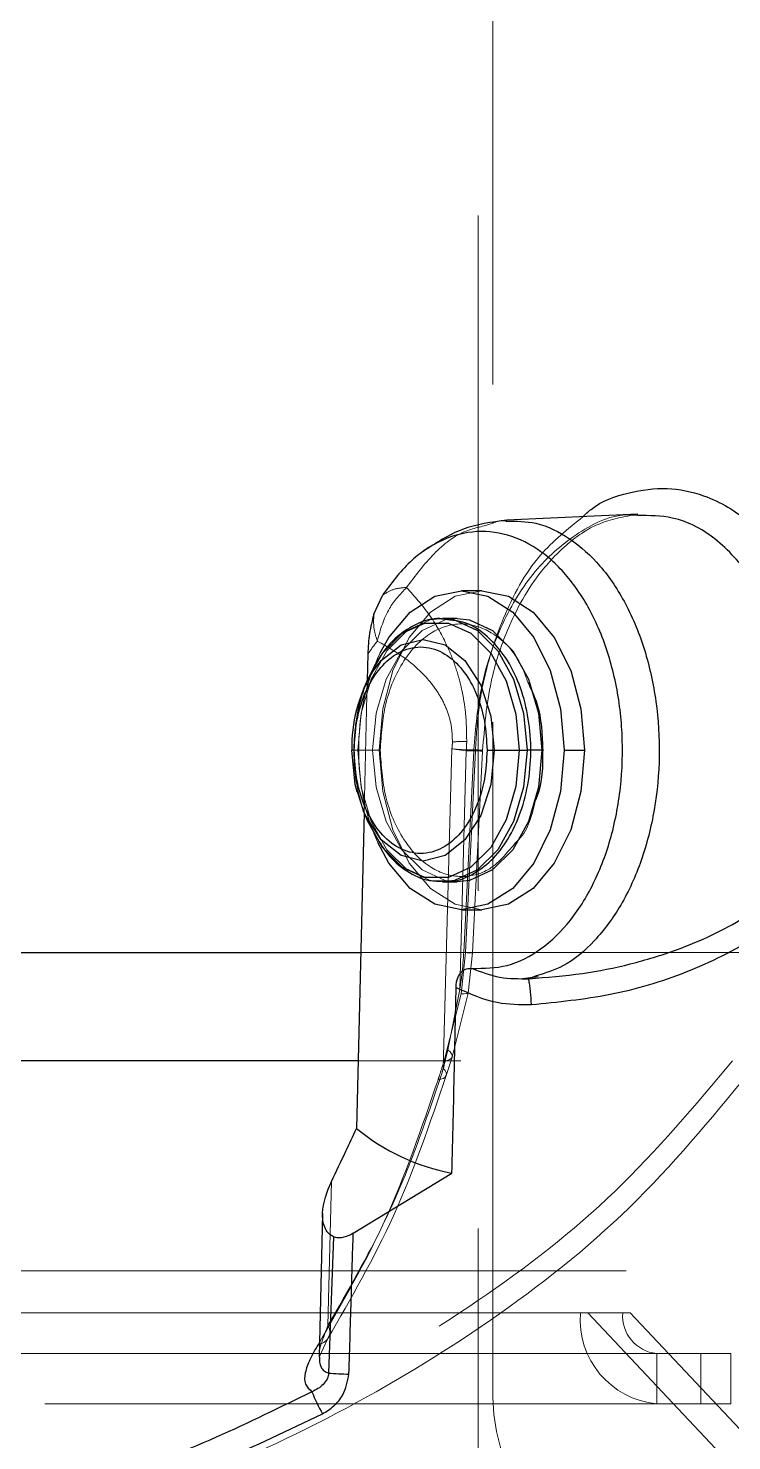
# Model space of a CAD drawing. Header units: millimetres. Extents: x 126 to 938, y 244 to 707.
# Drawn here: x 768.329 to 769.651, y 559.614 to 562.27 of the extents above; entities that cross this region are included whole.
import ezdxf

# ---------------------------------------------------------------- set-up
doc = ezdxf.new("R2010")
doc.units = ezdxf.units.MM
doc.linetypes.add('HIDDEN', pattern=[1.905, 1.27, -0.635])

msp = doc.modelspace()

# ---------------------------------------------------------------- linework, layer by layer
at = {"color": 7, "linetype": 'HIDDEN', "lineweight": 18}
for p, q in [((769.1743, 563.8227), (769.1743, 559.3777)), ((769.1743, 563.8227), (769.1743, 559.3777)), ((769.2022, 559.6952), (769.2022, 563.5052)), ((769.2022, 559.6952), (769.2022, 563.5052)), ((769.1209, 561.1569), (769.1086, 561.1587)), ((768.9658, 561.0434), (768.9599, 560.7952)), ((768.9368, 560.9123), (768.9409, 560.9123)), ((768.9409, 560.9123), (768.948, 560.9123)), ((768.9761, 560.9123), (768.948, 560.9123)), ((768.95, 560.9123), (768.9883, 560.9123)), ((768.9902, 560.9123), (768.9761, 560.9123)), ((769.1089, 560.3136), (769.1251, 560.9151)), ((769.152, 560.9131), (769.1251, 560.9151)), ((769.1251, 560.9151), (769.1519, 560.9114)), ((769.1397, 560.4622), (769.1519, 560.9114)), ((769.1661, 560.9114), (769.1472, 560.5317)), ((769.1503, 560.5317), (769.1692, 560.9114)), ((769.1522, 560.9131), (769.152, 560.9131)), ((769.1662, 560.9131), (769.1522, 560.9131)), ((769.1522, 560.9114), (769.1661, 560.9114)), ((769.1637, 560.531), (769.1826, 560.9107)), ((769.2943, 560.9123), (769.2978, 560.9123)), ((768.9584, 560.7989), (768.9467, 560.8337)), ((769.7348, 560.5317), (767.8837, 560.5317)), ((768.9537, 560.5317), (769.1503, 560.5317)), ((769.1503, 560.5317), (769.1422, 560.4544)), ((769.1556, 560.4556), (769.1637, 560.531)), ((769.1422, 560.4544), (769.1105, 560.3283)), ((769.1397, 560.4622), (769.1175, 560.3487)), ((769.1252, 560.3349), (769.1556, 560.4556)), ((767.8721, 560.3283), (769.6526, 560.3283)), ((769.1105, 560.3283), (768.9489, 560.3283)), ((769.1143, 560.3006), (769.1252, 560.3349)), ((768.8921, 559.8305), (768.8985, 560.1011)), ((766.273, 559.9333), (769.7352, 559.9333)), ((766.2772, 559.9333), (769.7395, 559.9333)), ((766.3115, 559.8539), (769.3663, 559.8539)), ((766.3911, 559.8539), (769.4459, 559.8539)), ((769.3802, 559.8539), (769.3663, 559.8539)), ((769.4459, 559.8539), (769.3663, 559.8539)), ((769.829, 559.3777), (769.3802, 559.8539)), ((769.3802, 559.8539), (769.4597, 559.8539)), ((769.4597, 559.8539), (769.4459, 559.8539)), ((769.9086, 559.3777), (769.4597, 559.8539)), ((768.8755, 559.7706), (768.892, 559.8056)), ((769.5099, 559.7777), (766.455, 559.7777)), ((766.8016, 559.7777), (769.6491, 559.7777)), ((769.5099, 559.7777), (769.5099, 559.6829)), ((769.593, 559.7777), (769.5099, 559.7777)), ((769.593, 559.6829), (769.593, 559.7777)), ((769.593, 559.7777), (769.6491, 559.7777)), ((769.6491, 559.7777), (769.6491, 559.6829)), ((766.455, 559.6829), (769.5099, 559.6829)), ((766.8016, 559.6829), (769.6491, 559.6829)), ((769.593, 559.6829), (769.5099, 559.6829)), ((769.6491, 559.6829), (769.593, 559.6829))]:
    msp.add_line(p, q, dxfattribs=at)
at = {"color": 7, "linetype": 'Continuous', "lineweight": 25}
for p, q in [((769.4745, 561.3561), (769.2282, 561.3448)), ((769.4745, 561.3537), (769.468, 561.3541)), ((768.9784, 561.1684), (768.9943, 561.2033)), ((769.1812, 561.2123), (769.1429, 561.2123)), ((769.1352, 561.1598), (769.1071, 561.1598)), ((768.967, 561.0934), (768.9658, 561.0434)), ((768.9659, 561.0437), (768.9584, 561.0256)), ((768.9414, 560.9123), (768.9367, 560.9123)), ((769.1911, 560.9123), (769.2047, 560.9123)), ((769.2047, 560.9123), (769.2516, 560.9123)), ((769.2516, 560.9123), (769.2662, 560.9123)), ((769.2943, 560.9123), (769.2662, 560.9123)), ((769.3357, 560.9123), (769.374, 560.9123)), ((768.9584, 560.7989), (768.9659, 560.7808)), ((768.9599, 560.7952), (768.9459, 560.2009)), ((769.1087, 560.6648), (769.0959, 560.6654)), ((769.1071, 560.6648), (769.1352, 560.6648)), ((769.1429, 560.6123), (769.1812, 560.6123)), ((767.8837, 560.5317), (768.9537, 560.5317)), ((769.2586, 560.4832), (769.2874, 560.4868)), ((769.2836, 560.4879), (769.2695, 560.4826)), ((768.9489, 560.3283), (767.8721, 560.3283)), ((768.9396, 560.0037), (769.1251, 560.117)), ((768.8819, 560.0409), (768.8755, 559.7714)), ((768.9027, 559.997), (768.893, 559.741)), ((768.8742, 559.7952), (768.8761, 559.7955))]:
    msp.add_line(p, q, dxfattribs=at)
at = {"color": 7, "linetype": 'HIDDEN', "lineweight": 18, "flags": 128}
for points in [[(768.9883, 560.9123), (768.9949, 560.9899), (769.0142, 561.0623), (769.0448, 561.1244), (769.0847, 561.1721), (769.1313, 561.202), (769.1812, 561.2123)], [(768.948, 560.9123), (768.9544, 560.982), (768.9732, 561.0461), (769.0029, 561.0993), (769.041, 561.1374), (769.0844, 561.1572), (769.1084, 561.1597)], [(768.9761, 560.9123), (768.9826, 560.982), (769.0014, 561.0461), (769.031, 561.0993), (769.0691, 561.1374), (769.1126, 561.1572), (769.1352, 561.1598)], [(768.9569, 561.0191), (768.9656, 561.0429), (768.9659, 561.0437)], [(768.9409, 560.9123), (768.9472, 560.9803), (768.9569, 561.0191)], [(769.0959, 560.6654), (769.0844, 560.6673), (769.041, 560.6871), (769.0029, 560.7252), (768.9732, 560.7784), (768.9544, 560.8425), (768.948, 560.9123)], [(769.1352, 560.6648), (769.1126, 560.6673), (769.0691, 560.6871), (769.031, 560.7252), (769.0014, 560.7784), (768.9826, 560.8425), (768.9761, 560.9123)], [(769.1812, 560.6123), (769.1313, 560.6225), (769.0847, 560.6524), (769.0448, 560.7001), (769.0142, 560.7623), (768.9949, 560.8346), (768.9883, 560.9123)], [(769.1472, 560.5317), (769.1539, 560.5314), (769.159, 560.5312), (769.1623, 560.531), (769.1637, 560.531), (769.1631, 560.531), (769.1607, 560.5312), (769.1563, 560.5314), (769.1503, 560.5317)], [(769.1397, 560.4622), (769.1462, 560.4603), (769.1511, 560.4586), (769.1543, 560.4572), (769.1556, 560.4559), (769.155, 560.455), (769.1524, 560.4545), (769.1481, 560.4543), (769.1422, 560.4544)], [(769.1175, 560.3487), (769.1215, 560.3448), (769.1242, 560.3412), (769.1254, 560.3378), (769.1252, 560.3348), (769.1235, 560.3323), (769.1204, 560.3304), (769.1161, 560.329), (769.1105, 560.3283)], [(769.0989, 560.2923), (769.1044, 560.2933), (769.1087, 560.2949), (769.1119, 560.297), (769.1139, 560.2996), (769.1146, 560.3027), (769.114, 560.3061), (769.1121, 560.3098), (769.1089, 560.3136)]]:
    msp.add_lwpolyline(points, dxfattribs=at)
at = {"color": 7, "linetype": 'Continuous', "lineweight": 25, "flags": 128}
for points in [[(768.9901, 561.0953), (769.0065, 561.1244), (769.0464, 561.1721), (769.093, 561.202), (769.1429, 561.2123), (769.1928, 561.202), (769.2393, 561.1721), (769.2792, 561.1244), (769.3099, 561.0623), (769.3291, 560.9899), (769.3357, 560.9123)], [(769.1812, 561.2123), (769.2311, 561.202), (769.2776, 561.1721), (769.3175, 561.1244), (769.3482, 561.0623), (769.3674, 560.9899), (769.374, 560.9123)], [(768.9659, 561.0437), (768.9945, 561.0949), (769.0317, 561.1321), (769.0741, 561.1514), (769.1184, 561.1514), (769.1608, 561.1321), (769.198, 561.0949), (769.2269, 561.0429), (769.2453, 560.9803), (769.2516, 560.9123)], [(769.1084, 561.1597), (769.1297, 561.1572), (769.1732, 561.1374), (769.2113, 561.0993), (769.2409, 561.0461), (769.2597, 560.982), (769.2662, 560.9123)], [(769.1352, 561.1598), (769.1578, 561.1572), (769.2013, 561.1374), (769.2394, 561.0993), (769.269, 561.0461), (769.2879, 560.982), (769.2943, 560.9123)], [(768.9752, 561.0583), (768.992, 561.0808), (769.0294, 561.1104), (769.0707, 561.1206), (769.1121, 561.1104), (769.1495, 561.0808), (769.1791, 561.0347), (769.1981, 560.9766), (769.2047, 560.9123)], [(768.9467, 560.8337), (768.9434, 560.8479), (768.9368, 560.9123)], [(769.2047, 560.9123), (769.1981, 560.8479), (769.1791, 560.7898), (769.1495, 560.7437), (769.1121, 560.7141), (769.0707, 560.7039), (769.0294, 560.7141), (768.992, 560.7437), (768.9624, 560.7898), (768.9584, 560.7989)], [(769.2516, 560.9123), (769.2453, 560.8442), (769.2269, 560.7816), (769.198, 560.7296), (769.1608, 560.6924), (769.1184, 560.6731), (769.0741, 560.6731), (769.0317, 560.6924), (768.9945, 560.7296), (768.9659, 560.7808)], [(769.3357, 560.9123), (769.3291, 560.8346), (769.3099, 560.7623), (769.2792, 560.7001), (769.2393, 560.6524), (769.1928, 560.6225), (769.1429, 560.6123), (769.093, 560.6225), (769.0464, 560.6524), (769.0065, 560.7001), (768.9857, 560.7384)], [(769.2662, 560.9123), (769.2597, 560.8425), (769.2409, 560.7784), (769.2113, 560.7252), (769.1732, 560.6871), (769.1297, 560.6673), (769.1087, 560.6648)], [(769.2943, 560.9123), (769.2879, 560.8425), (769.269, 560.7784), (769.2394, 560.7252), (769.2013, 560.6871), (769.1578, 560.6673), (769.1352, 560.6648)], [(769.374, 560.9123), (769.3674, 560.8346), (769.3482, 560.7623), (769.3175, 560.7001), (769.2776, 560.6524), (769.2311, 560.6225), (769.1812, 560.6123)]]:
    msp.add_lwpolyline(points, dxfattribs=at)
at = {"color": 7, "linetype": 'HIDDEN', "lineweight": 18}
for centre, radius, start, end in [((769.3621, 560.918), 0.4121, 154.513, 180.7978), ((769.2766, 560.908), 0.3357, 179.2717, 202.2589), ((769.3658, 560.907), 0.4158, 179.2768, 203.9131), ((769.1538, 559.4943), 1.4342, 90.0371, 91.1088), ((769.1045, 560.915), 0.0475, 355.6891, 357.6753), ((769.0385, 560.9135), 0.1136, 358.964, 359.7994), ((769.0525, 560.9135), 0.1136, 358.964, 359.7994), ((769.221, 561.9504), 1.0405, 266.9803, 267.8897), ((769.1625, 560.7481), 0.165, 83.0263, 88.7253), ((769.1291, 560.0623), 0.85, 86.3893, 87.2934), ((769.525, 559.8413), 0.1591, 175.4357, 264.555), ((769.5166, 559.8483), 0.0709, 175.4293, 264.5555), ((768.8723, 559.8184), 0.0232, 279.4337, 31.4099), ((769.5197, 559.6952), 0.3175, 180.0006, 269.9994), ((769.5197, 559.6952), 0.3175, 180.0006, 269.9994)]:
    msp.add_arc(centre, radius, start, end, dxfattribs=at)
at = {"color": 7, "linetype": 'Continuous', "lineweight": 25}
for centre, radius, start, end in [((769.209, 560.9188), 0.2723, 149.1796, 181.3685), ((768.9641, 560.4269), 0.3104, 1.3101, 10.3202), ((769.1972, 560.5044), 0.394, 230.3763, 259.4596), ((768.9542, 560.5002), 0.7617, 265.3917, 268.287), ((769.2541, 559.8669), 0.424, 202.346, 208.5871)]:
    msp.add_arc(centre, radius, start, end, dxfattribs=at)
for points, knots in [([(769.3713, 561.3513), (769.3762, 561.3561), (769.3999, 561.379), (769.4558, 561.3983), (769.5287, 561.4084), (769.6092, 561.3917), (769.6883, 561.3447), (769.7292, 561.2924), (769.7494, 561.2666)], [0, 0, 0, 0, 0.046913, 0.224466, 0.388302, 0.54798, 0.777533, 1, 1, 1, 1]), ([(769.2281, 561.3448), (769.1997, 561.3411), (769.1428, 561.3337), (769.0949, 561.3019), (769.0708, 561.286)], [0, 0, 0, 0, 0.498819, 1, 1, 1, 1]), ([(769.227, 561.3432), (769.2458, 561.343), (769.2881, 561.3428), (769.3502, 561.3112), (769.4076, 561.2587), (769.4549, 561.1866), (769.4899, 561.1002), (769.511, 561.0035), (769.5171, 560.902), (769.5079, 560.801), (769.4839, 560.706), (769.4463, 560.6219), (769.3967, 560.5543), (769.3421, 560.5062), (769.3008, 560.4933), (769.2836, 560.4879)], [0, 0, 0, 0, 0.051302, 0.115303, 0.185934, 0.26449, 0.350401, 0.441772, 0.535905, 0.629719, 0.720192, 0.804742, 0.881695, 0.950819, 1, 1, 1, 1]), ([(769.6919, 561.2324), (769.6709, 561.2584), (769.63, 561.3091), (769.5501, 561.3534), (769.4963, 561.3536), (769.4745, 561.3537)], [0, 0, 0, 0, 0.384376, 0.7506, 1, 1, 1, 1]), ([(769.1631, 560.5019), (769.1854, 560.5021), (769.2313, 560.5026), (769.2962, 560.5374), (769.3521, 560.5928), (769.3971, 560.6677), (769.4288, 560.7566), (769.4457, 560.8549), (769.4467, 560.9565), (769.4319, 561.0554), (769.402, 561.1459), (769.3587, 561.2228), (769.304, 561.2814), (769.2403, 561.3178), (769.1713, 561.3279), (769.1033, 561.3099), (769.0411, 561.2671), (769.0105, 561.2254), (768.9943, 561.2033)], [0, 0, 0, 0, 0.049938, 0.103005, 0.162, 0.227672, 0.299459, 0.375563, 0.453212, 0.52942, 0.601906, 0.668623, 0.72844, 0.781959, 0.832107, 0.882935, 0.938141, 1, 1, 1, 1]), ([(768.9784, 561.1684), (768.9752, 561.1563), (768.9688, 561.1317), (768.9676, 561.1063), (768.967, 561.0934)], [0, 0, 0, 0, 0.493215, 1, 1, 1, 1]), ([(769.2744, 560.434), (769.324, 560.4389), (769.423, 560.4485), (769.5666, 560.4914), (769.7009, 560.5579), (769.8047, 560.6433), (769.8737, 560.7382), (769.9109, 560.8322), (769.9202, 560.9493), (769.8809, 561.0815), (769.8135, 561.1556), (769.7797, 561.1928)], [0, 0, 0, 0, 0.124831, 0.249646, 0.374482, 0.49963, 0.583243, 0.667005, 0.750322, 0.874788, 1, 1, 1, 1]), ([(769.1086, 561.1587), (769.1065, 561.1591), (769.0903, 561.1619), (769.0587, 561.1511), (769.0201, 561.1269), (768.9872, 561.0888), (768.9728, 561.0577), (768.9653, 561.0416)], [0, 0, 0, 0, 0.032312, 0.249984, 0.47793, 0.730151, 1, 1, 1, 1]), ([(769.1086, 561.1587), (769.1065, 561.1591), (769.0903, 561.1619), (769.0587, 561.1511), (769.0201, 561.1269), (768.9872, 561.0888), (768.9728, 561.0577), (768.9653, 561.0416)], [0, 0, 0, 0, 0.032635, 0.2502339, 0.4781046, 0.7302407, 1, 1, 1, 1]), ([(769.1087, 560.6667), (769.1145, 560.6663), (769.1347, 560.6649), (769.1687, 560.6799), (769.2057, 560.709), (769.2362, 560.7515), (769.2586, 560.8036), (769.2717, 560.8625), (769.2748, 560.9245), (769.2677, 560.9858), (769.2507, 561.0428), (769.2243, 561.0925), (769.1894, 561.1305), (769.1534, 561.1538), (769.1293, 561.1561), (769.1209, 561.1569)], [0, 0, 0, 0, 0.026829, 0.094433, 0.166663, 0.247244, 0.336291, 0.43128, 0.528979, 0.626092, 0.719474, 0.806831, 0.887212, 0.960885, 1, 1, 1, 1]), ([(769.2695, 560.4826), (769.3032, 560.4852), (769.3674, 560.4901), (769.4603, 560.509), (769.5422, 560.5337), (769.6136, 560.5635), (769.6765, 560.5972), (769.7333, 560.6365), (769.7857, 560.6837), (769.8287, 560.7368), (769.8616, 560.7975), (769.8804, 560.8625), (769.8833, 560.9301), (769.8724, 560.9852), (769.8563, 561.0274), (769.8254, 561.0895), (769.7846, 561.1312), (769.7521, 561.1644)], [0, 0, 0, 0, 0.09126, 0.173847, 0.255723, 0.322184, 0.382581, 0.448351, 0.508345, 0.572642, 0.632066, 0.693732, 0.753852, 0.813287, 0.844098, 0.875876, 1, 1, 1, 1]), ([(768.9414, 560.9123), (768.9424, 560.9305), (768.9445, 560.9705), (768.9616, 561.024), (768.9892, 561.0686), (769.0233, 561.0983), (769.0663, 561.1104), (769.1093, 561.0983), (769.1433, 561.0686), (769.1709, 561.024), (769.1881, 560.9705), (769.1901, 560.9305), (769.1911, 560.9123)], [0, 0, 0, 0, 0.108152, 0.237432, 0.328879, 0.417171, 0.499994, 0.582829, 0.671121, 0.762568, 0.891848, 1, 1, 1, 1]), ([(769.2676, 561.0405), (769.274, 561.0271), (769.2931, 560.9869), (769.2946, 560.9421), (769.2955, 560.9123)], [0, 0, 0, 0, 0.334609, 1, 1, 1, 1]), ([(769.1911, 560.9123), (769.1901, 560.894), (769.1881, 560.854), (769.1709, 560.8005), (769.1433, 560.7559), (769.1093, 560.7262), (769.0663, 560.7141), (769.0233, 560.7262), (768.9892, 560.7559), (768.9616, 560.8005), (768.9445, 560.854), (768.9424, 560.894), (768.9414, 560.9123)], [0, 0, 0, 0, 0.108142, 0.237424, 0.328873, 0.417167, 0.500006, 0.582833, 0.671127, 0.762576, 0.891858, 1, 1, 1, 1]), ([(769.2955, 560.9123), (769.2956, 560.8821), (769.2957, 560.8496), (769.283, 560.8204), (769.282, 560.8182)], [0, 0, 0, 0, 0.924783, 1, 1, 1, 1]), ([(768.9805, 560.7533), (768.9875, 560.7412), (769.0029, 560.7147), (769.0379, 560.6843), (769.0758, 560.6656), (769.1, 560.6664), (769.1087, 560.6667)], [0, 0, 0, 0, 0.254561, 0.5599002, 0.8406041, 1, 1, 1, 1]), ([(769.1329, 560.466), (769.133, 560.4689), (769.1333, 560.4744), (769.1351, 560.4822), (769.1379, 560.4892), (769.1419, 560.4948), (769.1468, 560.4989), (769.1538, 560.5021), (769.1594, 560.5019), (769.1631, 560.5019)], [0, 0, 0, 0, 0.159987, 0.307797, 0.449029, 0.577638, 0.688154, 0.798658, 1, 1, 1, 1]), ([(769.1631, 560.5019), (769.1802, 560.4953), (769.2145, 560.4822), (769.2512, 560.4825), (769.2695, 560.4826)], [0, 0, 0, 0, 0.50044, 1, 1, 1, 1]), ([(769.1251, 560.117), (769.1267, 560.1822), (769.1296, 560.2985), (769.1319, 560.4148), (769.1329, 560.466)], [0, 0, 0, 0, 0.559998, 1, 1, 1, 1]), ([(769.1329, 560.466), (769.1582, 560.4546), (769.2034, 560.4343), (769.2528, 560.4341), (769.2744, 560.434)], [0, 0, 0, 0, 0.560577, 1, 1, 1, 1]), ([(768.8985, 560.1011), (768.9076, 560.12), (768.9236, 560.1532), (768.9392, 560.1866), (768.9459, 560.2009)], [0, 0, 0, 0, 0.5706091, 1, 1, 1, 1]), ([(768.9027, 559.997), (768.8993, 559.9992), (768.8921, 560.0037), (768.8831, 560.019), (768.8792, 560.0537), (768.8905, 560.0816), (768.8985, 560.1011)], [0, 0, 0, 0, 0.107053, 0.221708, 0.454314, 1, 1, 1, 1]), ([(768.9396, 560.0037), (768.9362, 560.0019), (768.9299, 559.9985), (768.9201, 559.9955), (768.9108, 559.9944), (768.9053, 559.9962), (768.9027, 559.997)], [0, 0, 0, 0, 0.293712, 0.553286, 0.794441, 1, 1, 1, 1]), ([(768.9315, 559.7389), (768.933, 559.7883), (768.9359, 559.8766), (768.9384, 559.9648), (768.9396, 560.0037)], [0, 0, 0, 0, 0.559954, 1, 1, 1, 1]), ([(768.8742, 559.7952), (768.8684, 559.7855), (768.8581, 559.7684), (768.8489, 559.7434), (768.8469, 559.7195), (768.8571, 559.7101), (768.8619, 559.7057)], [0, 0, 0, 0, 0.337942, 0.600994, 0.813032, 1, 1, 1, 1]), ([(768.8762, 559.7714), (768.8761, 559.7645), (768.876, 559.7546), (768.8844, 559.7441), (768.8901, 559.7421), (768.893, 559.741)], [0, 0, 0, 0, 0.522264, 0.760395, 1, 1, 1, 1]), ([(768.893, 559.741), (768.8929, 559.7391), (768.8928, 559.7351), (768.8897, 559.7275), (768.8834, 559.7192), (768.8736, 559.7111), (768.8658, 559.7075), (768.8619, 559.7057)], [0, 0, 0, 0, 0.118454, 0.237678, 0.486055, 0.741743, 1, 1, 1, 1]), ([(768.8818, 559.6641), (768.8892, 559.6687), (768.904, 559.6781), (768.9246, 559.7028), (768.9288, 559.7253), (768.9315, 559.7389)], [0, 0, 0, 0, 0.281151, 0.562059, 1, 1, 1, 1]), ([(768.8619, 559.7057), (768.8024, 559.6764), (768.6785, 559.6154), (768.4888, 559.5416), (768.2899, 559.4772), (768.1242, 559.4346), (767.9845, 559.4052), (767.8746, 559.3854), (767.7599, 559.3685), (767.6411, 559.3548), (767.5122, 559.3442), (767.388, 559.3382), (767.3047, 559.3375), (767.2717, 559.3373)], [0, 0, 0, 0, 0.120823, 0.251339, 0.370287, 0.501291, 0.562599, 0.630336, 0.704512, 0.773703, 0.848152, 0.939904, 1, 1, 1, 1]), ([(767.2692, 559.2847), (767.4086, 559.2892), (767.6864, 559.298), (768.0981, 559.3708), (768.5018, 559.4841), (768.7548, 559.6039), (768.8818, 559.6641)], [0, 0, 0, 0, 0.2500057, 0.4983601, 0.7483526, 1, 1, 1, 1])]:
    msp.add_open_spline(points, degree=3, knots=knots, dxfattribs=at)
at = {"color": 7, "linetype": 'HIDDEN', "lineweight": 18}
for points, knots in [([(769.468, 561.3541), (769.465, 561.3544), (769.4284, 561.3576), (769.3597, 561.3234), (769.2796, 561.2546), (769.2174, 561.1542), (769.1767, 561.0376), (769.1696, 560.9535), (769.1662, 560.9131)], [0, 0, 0, 0, 0.015421, 0.189747, 0.367027, 0.564351, 0.790899, 1, 1, 1, 1]), ([(769.1827, 560.9118), (769.1862, 560.9553), (769.1926, 561.033), (769.2297, 561.1478), (769.2798, 561.2383), (769.3415, 561.3024), (769.4024, 561.3436), (769.449, 561.3516), (769.4747, 561.3561)], [0, 0, 0, 0, 0.226258, 0.404536, 0.624497, 0.757152, 0.865944, 1, 1, 1, 1]), ([(769.0399, 561.2184), (769.0561, 561.2403), (769.087, 561.2817), (769.1431, 561.327), (769.1901, 561.3339), (769.2145, 561.345), (769.2235, 561.3437), (769.227, 561.3432)], [0, 0, 0, 0, 0.3509558, 0.6662258, 0.8847136, 0.9559027, 1, 1, 1, 1]), ([(769.1692, 560.9114), (769.1709, 560.9385), (769.1742, 560.9942), (769.1917, 561.0782), (769.2257, 561.1763), (769.2789, 561.2771), (769.3431, 561.3287), (769.3713, 561.3513)], [0, 0, 0, 0, 0.162314, 0.334096, 0.511345, 0.784837, 1, 1, 1, 1]), ([(768.9848, 561.1176), (768.9907, 561.139), (769.0012, 561.1771), (769.0281, 561.2058), (769.0399, 561.2184)], [0, 0, 0, 0, 0.56152, 1, 1, 1, 1]), ([(768.9943, 561.2033), (769.0007, 561.2074), (769.0145, 561.2165), (769.031, 561.2177), (769.0399, 561.2184)], [0, 0, 0, 0, 0.4621521, 1, 1, 1, 1]), ([(769.1528, 560.9285), (769.1526, 560.9458), (769.1524, 560.9718), (769.1476, 561.0061), (769.1415, 561.0369), (769.1312, 561.0726), (769.1123, 561.1186), (769.0837, 561.1693), (769.0546, 561.2018), (769.0399, 561.2184)], [0, 0, 0, 0, 0.162479, 0.243702, 0.324841, 0.45746, 0.591419, 0.791774, 1, 1, 1, 1]), ([(768.9784, 561.1684), (768.9779, 561.159), (768.9771, 561.1417), (768.9824, 561.1252), (768.9848, 561.1176)], [0, 0, 0, 0, 0.542039, 1, 1, 1, 1]), ([(768.9902, 560.9123), (768.9922, 560.9417), (768.9962, 561.0003), (769.0285, 561.0787), (769.0787, 561.1352), (769.143, 561.1562), (769.2064, 561.135), (769.2494, 561.0909), (769.2627, 561.0541), (769.2676, 561.0405)], [0, 0, 0, 0, 0.182062, 0.362709, 0.5156578, 0.6368024, 0.7579588, 0.9109076, 1, 1, 1, 1]), ([(768.967, 561.0934), (768.9702, 561.0978), (768.9761, 561.1059), (768.9821, 561.114), (768.9848, 561.1176)], [0, 0, 0, 0, 0.545977, 1, 1, 1, 1]), ([(769.126, 560.9282), (769.1257, 560.9383), (769.125, 560.9587), (769.1161, 560.9887), (769.1017, 561.0177), (769.0771, 561.051), (769.0387, 561.0867), (769.0034, 561.1069), (768.9848, 561.1176)], [0, 0, 0, 0, 0.121579, 0.24525, 0.373988, 0.510151, 0.742486, 1, 1, 1, 1]), ([(768.9653, 561.0416), (768.9649, 561.041), (768.9553, 561.0227), (768.9468, 560.9825), (768.9411, 560.9396), (768.9409, 560.9161), (768.9408, 560.9123)], [0, 0, 0, 0, 0.016315, 0.46748, 0.912627, 1, 1, 1, 1]), ([(768.9653, 561.0416), (768.9649, 561.041), (768.961, 561.0337), (768.9594, 561.0254), (768.9579, 561.0179)], [0, 0, 0, 0, 0.086827, 1, 1, 1, 1]), ([(769.282, 560.8182), (769.2757, 560.7909), (769.2693, 560.763), (769.2331, 560.7264), (769.2079, 560.6879), (769.1425, 560.6686), (769.0789, 560.6892), (769.0285, 560.7459), (768.9962, 560.8242), (768.9922, 560.8828), (768.9902, 560.9123)], [0, 0, 0, 0, 0.154021, 0.15695, 0.29607, 0.408592, 0.521103, 0.663151, 0.830924, 1, 1, 1, 1]), ([(769.1251, 560.9151), (769.1254, 560.9176), (769.1258, 560.9219), (769.1259, 560.9263), (769.126, 560.9282)], [0, 0, 0, 0, 0.560694, 1, 1, 1, 1]), ([(769.1519, 560.9114), (769.1519, 560.9114), (769.152, 560.9114), (769.1521, 560.9114), (769.1522, 560.9114)], [0, 0, 0, 0, 0.557606, 1, 1, 1, 1]), ([(769.1522, 560.9131), (769.1523, 560.9159), (769.1526, 560.9211), (769.1528, 560.9262), (769.1528, 560.9285)], [0, 0, 0, 0, 0.560336, 1, 1, 1, 1]), ([(769.1661, 560.9114), (769.1683, 560.9114), (769.172, 560.9114), (769.177, 560.9115), (769.1803, 560.9116), (769.182, 560.9118), (769.1825, 560.9119)], [0, 0, 0, 0, 0.386656, 0.693416, 0.900387, 1, 1, 1, 1]), ([(769.1692, 560.9114), (769.1701, 560.9114), (769.1738, 560.9115), (769.1783, 560.9111), (769.1818, 560.9117), (769.1825, 560.9119)], [0, 0, 0, 0, 0.1907734, 0.8396616, 1, 1, 1, 1]), ([(769.1472, 560.5317), (769.1464, 560.5187), (769.1448, 560.4954), (769.1413, 560.4723), (769.1397, 560.4622)], [0, 0, 0, 0, 0.560584, 1, 1, 1, 1]), ([(769.1175, 560.3487), (769.1159, 560.342), (769.1129, 560.3304), (769.1101, 560.3187), (769.1089, 560.3136)], [0, 0, 0, 0, 0.568234, 1, 1, 1, 1]), ([(767.2865, 559.3373), (767.3528, 559.3383), (767.482, 559.3402), (767.6756, 559.3557), (767.8634, 559.3797), (768.0493, 559.4132), (768.2323, 559.456), (768.4125, 559.5085), (768.6343, 559.5867), (768.8925, 559.7014), (769.1769, 559.871), (769.44, 560.0747), (769.5817, 560.2438), (769.6526, 560.3283)], [0, 0, 0, 0, 0.074937, 0.146234, 0.21957, 0.289073, 0.359875, 0.432109, 0.501409, 0.625815, 0.751041, 0.875486, 1, 1, 1, 1]), ([(769.1105, 560.3283), (769.1083, 560.3216), (769.1044, 560.3096), (769.1006, 560.2976), (769.0989, 560.2923)], [0, 0, 0, 0, 0.562092, 1, 1, 1, 1]), ([(769.6826, 560.305), (769.6109, 560.218), (769.4675, 560.0443), (769.2007, 559.8343), (768.9123, 559.6597), (768.6048, 559.5209), (768.2849, 559.4146), (767.9559, 559.3399), (767.6211, 559.2934), (767.3963, 559.2876), (767.2838, 559.2847)], [0, 0, 0, 0, 0.125205, 0.25003, 0.375397, 0.499765, 0.62462, 0.74995, 0.874747, 1, 1, 1, 1]), ([(769.0989, 560.2923), (769.0684, 560.2024), (769.0096, 560.0294), (768.9181, 559.8712), (768.8742, 559.7952)], [0, 0, 0, 0, 0.51958, 1, 1, 1, 1]), ([(768.892, 559.8056), (768.9355, 559.8814), (769.0259, 560.039), (769.0841, 560.2112), (769.1143, 560.3006)], [0, 0, 0, 0, 0.48116, 1, 1, 1, 1]), ([(769.1089, 560.3136), (769.0924, 560.264), (769.0602, 560.1666), (768.9916, 560.0031), (768.9293, 559.895), (768.8921, 559.8305)], [0, 0, 0, 0, 0.295487, 0.579803, 1, 1, 1, 1]), ([(768.8921, 559.8305), (768.8882, 559.8202), (768.8815, 559.8022), (768.8745, 559.7819), (768.876, 559.7725), (768.8762, 559.7714)], [0, 0, 0, 0, 0.542188, 0.941983, 1, 1, 1, 1])]:
    msp.add_open_spline(points, degree=3, knots=knots, dxfattribs=at)

doc.saveas('drawing.dxf')
